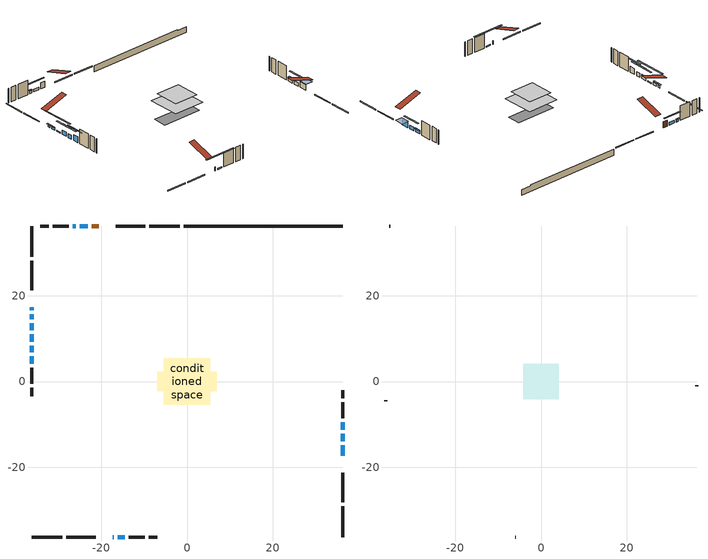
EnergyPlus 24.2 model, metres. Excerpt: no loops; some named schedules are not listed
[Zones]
conditioned space
 floor adiabatic (AdiabaticFloorConstruction): -5.43,-5.43 -5.43,5.43 5.43,5.43 5.43,-5.43 z3.26
 floor foundation (Slab1 construction): -6.92,-2.32 -6.92,2.32 6.92,2.32 6.92,-2.32 z-1.31
 wall outside (RimJoist1 construction): -1.65,36.26 -8.77,36.26 / -36.26,-36.26 -29.14,-36.26 / -36.26,36.26 -36.26,29.14 / 36.26,-36.26 36.26,-29.14 z0.82:1.12
 wall outside (RimJoist2 construction): -9.7,36.26 -16.64,36.26 / -28.21,-36.26 -21.28,-36.26 / -36.26,28.21 -36.26,21.28 / 36.26,-28.21 36.26,-21.28 z0.82:1.12
 wall outside (AdiabaticWallConstruction 1): -20.63,36.26 -22.22,36.26 z0.82:2.85
 wall outside (AdiabaticWallConstruction): -17.29,-36.26 -17.08,-36.26 z0.82:2.04; -36.26,17.29 -36.26,16.57 / -36.26,15.65 -36.26,14.48 / -25.96,36.26 -26.67,36.26 z0.82:1.68; -16.15,-36.26 -14.52,-36.26 / -36.26,13.55 -36.26,11.92 z0.82:1.18; 36.26,-17.29 36.26,-14.85 z0.82:2.7; 36.26,-13.92 36.26,-12.19 / 36.26,-11.26 36.26,-9.53 z0.82:1.99; -23.15,36.26 -25.03,36.26 z0.82:1.74; -36.26,11 -36.26,9.27 / -36.26,8.34 -36.26,6.87 z0.82:2.19; -36.26,5.94 -36.26,4.11 z0.82:2.8
 wall outside (Wall1 construction): -27.6,36.26 -31.34,36.26 / -13.6,-36.26 -9.86,-36.26 / -36.26,3.18 -36.26,-0.56 / 36.26,-8.6 36.26,-4.86 z0.82:5.7
 wall outside (Wall2 construction): -32.27,36.26 -34.2,36.26 / -8.93,-36.26 -6.99,-36.26 / -36.26,-1.49 -36.26,-3.43 / 36.26,-3.93 36.26,-2 z0.82:5.7
 wall foundation (FoundationWall1 construction): -0.72,36.26,-1.31 -0.72,36.26,0.82 32.57,36.26,0.82 32.57,36.26,0.51 36.26,36.26,0.51 36.26,36.26,-1.31
 window (WindowConstruction 10): -17.29,-36.26 -17.08,-36.26 z0.82:2.04
 window (WindowConstruction 8): -36.26,17.29 -36.26,16.58 z0.82:1.68
 window (WindowConstruction 9): -36.26,15.65 -36.26,14.48 z0.82:1.68
 window (WindowConstruction 11): -16.15,-36.26 -14.53,-36.26 z0.82:1.18
 window (WindowConstruction 12): -36.26,13.55 -36.26,11.92 z0.82:1.18
 window (WindowConstruction): 36.26,-17.29 36.26,-14.85 z0.82:2.7
 window (WindowConstruction 1): 36.26,-13.92 36.26,-12.19 z0.82:1.99
 window (WindowConstruction 2): -23.15,36.26 -25.03,36.26 z0.82:1.73
 window (WindowConstruction 3): -36.26,11 -36.26,9.27 z0.82:2.19
 window (WindowConstruction 4): -36.26,8.34 -36.26,6.87 z0.82:2.19
 window (WindowConstruction 5): -36.26,5.94 -36.26,4.11 z0.82:2.8
 window (WindowConstruction 6): 36.26,-11.26 36.26,-9.53 z0.82:1.99
 window (WindowConstruction 7): -25.96,36.26 -26.67,36.26 z0.82:1.68
 door (Door): -20.63,36.26 -22.22,36.26 z0.82:2.85
 ceiling adiabatic (AdiabaticFloorConstruction): 5.43,-5.43 5.43,5.43 -5.43,5.43 -5.43,-5.43 z3.26
attic - vented
 floor to conditioned space (Floor1 construction Reversed): -4.16,-4.16 -4.16,4.16 4.16,4.16 4.16,-4.16 z5.7
 wall outside (Wall3 construction): -35.13,36.26 -35.34,36.26 / -6.06,-36.26 -5.86,-36.26 / -36.26,-4.35 -36.26,-4.56 / 36.26,-1.07 36.26,-0.86 z0.82:5.7
 roof outside (Roof1 construction): -19.7,36.26,5.7 -19.7,28.17,8.39 -17.56,28.17,8.39 -17.56,36.26,5.7; -18.21,-36.26,5.7 -18.21,-28.17,8.39 -20.35,-28.17,8.39 -20.35,-36.26,5.7; -36.26,18.21,5.7 -28.17,18.21,8.39 -28.17,20.35,8.39 -36.26,20.35,5.7; 36.26,-18.21,5.7 28.17,-18.21,8.39 28.17,-20.35,8.39 36.26,-20.35,5.7
shading: -36.26,16.37 -36.26,17.49 -36.68,17.49 -36.68,16.37 z1.88; -36.26,14.28 -36.26,15.85 -36.68,15.85 -36.68,14.28 z1.88; -9.76,-36.26 -20.92,-36.26 -20.92,-36.68 -9.76,-36.68 z5.95; -36.26,7.15 -36.26,18.32 -36.68,18.32 -36.68,7.15 z5.95; 36.26,-14.55 36.26,-17.58 38.71,-17.58 38.71,-14.55 z3; 36.26,-9.86 36.26,-16.25 36.68,-16.25 36.68,-9.86 z4.32; -27.36,36.26 -20.82,36.26 -20.82,36.68 -27.36,36.68 z4.06; -36.26,6.94 -36.26,13.32 -36.68,13.32 -36.68,6.94 z4.52; -36.26,4.54 -36.26,10.67 -36.68,10.67 -36.68,4.54 z4.52; -36.26,1.78 -36.26,8.27 -36.68,8.27 -36.68,1.78 z5.13; 36.26,-9.33 36.26,-11.46 36.68,-11.46 36.68,-9.33 z2.19; -26.87,36.26 -25.76,36.26 -25.76,36.68 -26.87,36.68 z1.88
[Building]
Building 1: Terrain=Suburbs
[Site:Location]
Windsor AP_ON: Latitude {deg}=42.28; Longitude {deg}=-82.96; Time Zone {hr}=-5; Elevation {m}=190; Keep Site Location Information=Yes
[Site:GroundTemperature:Shallow]
6.34957, 4.46684, 4.31606, 5.20952, 8.79623, 12.3662, 15.4612, 17.4219, 17.5884, 15.9938, 12.9777, 9.51722
[Site:WaterMainsTemperature]
Calculation Method=Schedule; Temperature Schedule=mains temperature schedule
[Material] Roughness=Rough; Thermal Absorptance=0.9
Name | Thickness {m} | Conductivity {W/m-K} | Density {kg/m3} | Specific Heat {J/kg-K} | Solar Absorptance | Visible Absorptance
asphalt or fiberglass shingles | 0.00635 | 0.162714 | 1121.4 | 1465.45 | 0.84 | 0.84
ceiling loosefill ins | 0.169333 | 0.0480833 | 16.02 | 1046.75 | 0.7 | 0.7
ceiling stud and cavity | 0.1397 | 1.34462 | 65.682 | 1177.47 | 0.7 | 0.7
concrete 4.0 in. | 0.1016 | 1.803125 | 2242.8 | 837.4 | 0.7 | 0.7
concrete 8.0 in. | 0.2032 | 1.803125 | 2242.8 | 837.4 | 0.7 | 0.7
door material | 0.04445 | 0.053851 | 512.64 | 1214.23 | 0.7 | 0.7
exterior vertical ins | 0.0369022 | 0.029427 | 32.04 | 1214.23 | 0.7 | 0.7
floor covering | 0.0127 | 0.0433444 | 54.468 | 1339.84 | 0.6 | 0.6
floor rigid ins; wall rigid ins | 0.512978 | 0.029427 | 32.04 | 1214.23 | 0.7 | 0.7
floor stud and cavity | 0.1397 | 1.75129 | 37.0049 | 1207.88 | 0.7 | 0.7
furniture material conditioned space 1 | 0.1524 | 0.115458 | 640.8 | 1214.23 | 0.6 | 0.6
gypsum board | 0.0127 | 0.160291 | 801 | 837.4 | 0.6 | 0.6
gypsum board 1 | 0.0127 | 0.160291 | 801 | 837.4 | 0.7 | 0.7
osb sheathing 0.5 in. | 0.0127 | 0.115458 | 512.64 | 1214.23 | 0.7 | 0.7
osb sheathing 0.75 in. | 0.01905 | 0.115458 | 512.64 | 1214.23 | 0.7 | 0.7
osb sheathing 2.0 in. | 0.0508 | 0.115458 | 512.64 | 1214.23 | 0.7 | 0.7
rim joist stud and cavity | 0.0508 | 0.0451784 | 125.044 | 1163.47 | 0.6 | 0.6
rim joist stud and cavity 1 | 0.0508 | 0.055419 | 125.044 | 1163.47 | 0.6 | 0.6
slab rigid ins | 0.00025908 | 0.029427 | 32.04 | 1214.23 | 0.7 | 0.7
wall stud and cavity | 0.1397 | 0.0977075 | 139.0536 | 1170.24 | 0.7 | 0.7
wall stud and cavity 1 | 0.1397 | 0.117019 | 139.0536 | 1170.24 | 0.7 | 0.7
wall stud and cavity 2 | 0.0889 | 6.9971 | 50.32683 | 1063.81 | 0.6 | 0.6
wall stud and cavity 3 | 0.0889 | 0.380278 | 52.3479 | 1209.89 | 0.7 | 0.7
wall stud and cavity 4 | 0.0889 | 0.391764 | 83.0341 | 1211.67 | 0.7 | 0.7
wood siding | 0.0254 | 0.102417 | 544.68 | 1172.36 | 0.84 | 0.84
wood siding 1 | 0.00254 | 0.102417 | 544.68 | 1172.36 | 0.84 | 0.84
wood siding 2; wood siding 3; wood siding 4 | 0.0254 | 0.102417 | 544.68 | 1172.36 | 0.7 | 0.7
[WindowMaterial:SimpleGlazingSystem]
Name | U-Factor {W/m2-K} | Solar Heat Gain Coefficient
WindowMaterial | 2.87647 | 0.71
WindowMaterial 1 | 2.90827 | 0.68
WindowMaterial 2 | 2.921331 | 0.67
WindowMaterial 3 | 2.90032 | 0.68
WindowMaterial 4 | 2.907136 | 0.68
WindowMaterial 5 | 2.88386 | 0.7
WindowMaterial 6 | 2.969594 | 0.62
WindowMaterial 7 | 2.94177 | 0.65
WindowMaterial 8 | 3.026374 | 0.54
WindowMaterial 9 | 3.04114 | 0.54
[Construction]
AdiabaticFloorConstruction: floor stud and cavity, floor rigid ins, osb sheathing 0.75 in., floor covering
AdiabaticWallConstruction: wood siding 3, wall rigid ins, wall stud and cavity 3, gypsum board
AdiabaticWallConstruction 1: wood siding 4, wall rigid ins, wall stud and cavity 3, gypsum board
Door: door material
Floor1 construction Reversed: gypsum board, ceiling stud and cavity, ceiling loosefill ins
FoundationWall1 construction: concrete 8.0 in., gypsum board 1
furniture construction conditioned space 1: furniture material conditioned space 1
PartitionWallConstruction: gypsum board, wall stud and cavity 4, gypsum board
RimJoist1 construction: wood siding 2, osb sheathing 2.0 in., rim joist stud and cavity
RimJoist2 construction: wood siding 2, osb sheathing 2.0 in., rim joist stud and cavity 1
Roof1 construction: asphalt or fiberglass shingles
Slab1 construction: slab rigid ins, concrete 4.0 in.
Wall1 construction: wood siding, osb sheathing 0.5 in., wall stud and cavity, gypsum board
Wall2 construction: wood siding, osb sheathing 0.5 in., wall stud and cavity 1, gypsum board
Wall3 construction: wood siding 1, wall stud and cavity 2
WindowConstruction: WindowMaterial
WindowConstruction 1; WindowConstruction 6: WindowMaterial 1
WindowConstruction 10: WindowMaterial 8
WindowConstruction 11; WindowConstruction 12: WindowMaterial 9
WindowConstruction 2: WindowMaterial 2
WindowConstruction 3: WindowMaterial 3
WindowConstruction 4: WindowMaterial 4
WindowConstruction 5: WindowMaterial 5
WindowConstruction 7; WindowConstruction 8: WindowMaterial 6
WindowConstruction 9: WindowMaterial 7
[Zone] Multiplier=1; Part of Total Floor Area=Yes
Name | Volume {m3}
attic - vented | 30.2474
conditioned space | 440.8
[Space]
Name | Zone | Volume {m3}
attic - vented 1 | attic - vented | 30.2474
conditioned space 1 | conditioned space | 440.8
[ZoneInfiltration:EffectiveLeakageArea]
infil attic - vented 1: Zone or Space=attic - vented 1; Schedule=Always On Discrete; Effective Air Leakage Area {cm2}=3069.33; Stack Coefficient=0.000526743; Wind Coefficient=1.55067e-05
[ZoneMixing]
whole house fan mix: Zone or Space=attic - vented; Schedule=Always On Continuous; Design Flow Rate Calculation Method=Flow/Zone; Design Flow Rate {m3/s}=0; Source Zone or Space=conditioned space
[SurfaceProperty:ExposedFoundationPerimeter]
Slab1: Exposed Perimeter Calculation Method=TotalExposedPerimeter; Total Exposed Perimeter {m}=36.983
[InternalMass] Zone or ZoneList=conditioned space; Space or SpaceList=conditioned space 1
Name | Construction | Surface Area {m2}
furniture mass conditioned space 1 | furniture construction conditioned space 1 | 72.9601
partition wall mass | PartitionWallConstruction | 182.4
[Lights]
interior lighting: Zone or ZoneList or Space or SpaceList=conditioned space 1; Schedule=interior lighting schedule; Design Level Calculation Method=LightingLevel; Lighting Level {W}=343.2; Return Air Fraction=0; Fraction Radiant=0.6; Fraction Visible=0.2; Fraction Replaceable=1
[People]
occupants: Zone or ZoneList or Space or SpaceList=conditioned space 1; Number of People Schedule=occupants schedule; Number of People Calculation Method=People; Number of People=3; Fraction Radiant=0.314171; Sensible Heat Fraction=0.56303; Activity Level Schedule=occupants activity schedule; Carbon Dioxide Generation Rate {m3/s-W}=0; Enable ASHRAE 55 Comfort Warnings=No; Mean Radiant Temperature Calculation Type=EnclosureAveraged
[ElectricEquipment] Zone or ZoneList or Space or SpaceList=conditioned space 1; Design Level Calculation Method=EquipmentLevel
Name | Schedule | Design Level {W} | Fraction Latent | Fraction Radiant | Fraction Lost
clothes dryer | clothes dryer schedule | 140.772 | 0.015 | 0.081 | 0.85
clothes washer | clothes washer schedule | 32.1985 | 0.03 | 0.162 | 0.7
cooking range | cooking range schedule | 215.147 | 0.08 | 0.432 | 0.2
dishwasher | dishwasher schedule | 66.8632 | 0.3 | 0.18 | 0.4
fridge | fridge schedule | 72.9452 | 0 | 0.6 | 0
mech vent bath fan 0 | mech vent bath fan 0 schedule | 43 | 0 | 0 | 1
mech vent bath fan 1 | mech vent bath fan 1 schedule | 43 | 0 | 0 | 1
mech vent house fan | mech vent house fan schedule | 0 | 0 | 0 | 1
mech vent house fan cfis | mech vent house fan cfis schedule | 0 | 0 | 0 | 0
misc plug loads | misc plug loads schedule | 494.7 | 0.045 | 0.513 | 0.1
whole house fan | Always On Discrete | 0 | 0 | 0 | 1
[OtherEquipment] Zone or ZoneList or Space or SpaceList=conditioned space 1; Design Level Calculation Method=EquipmentLevel
Name | Fuel Type | Schedule | Design Level {W} | Fraction Latent | Fraction Radiant | Fraction Lost
clothes dryer 1 | Electricity | clothes dryer schedule | 0 | 0.015 | 0.081 | 0.85
cooking range 1 | Electricity | cooking range schedule | 0 | 0.08 | 0.432 | 0.2
general water use latent | None | general water use schedule | 62.594 | 1 | 0 | 0
general water use sensible | None | general water use schedule | -61.6891 | 0 | 0.6 | 0
mech vent house fan latent load | None | Always On Discrete | 0 | 1 | 0 | 0
mech vent house fan sensible load | None | Always On Discrete | 0 | 0 | 0 | 0
water heater energy adjustment1 | NaturalGas | Always On Discrete | 0.01 | 0 | 0 | 1
[ZoneInfiltration:DesignFlowRate] Zone or ZoneList or Space or SpaceList=conditioned space 1; Schedule=Always On Discrete; Design Flow Rate Calculation Method=Flow/Zone; Design Flow Rate {m3/s}=0
infil flow; natural vent flow; whole house fan flow
[AvailabilityManager:Scheduled]
central ac and furnace airloop Availability Manager: Schedule=Always On Discrete
[Foundation:Kiva]
Foundation Kiva 1: Initial Indoor Air Temperature {C}=18; Wall Height Above Grade {m}=0.820003; Wall Depth Below Slab {m}=0.2032; Custom Block Material Name 1=exterior vertical ins; Custom Block Depth 1 {m}=2.13; Custom Block X Position 1 {m}=0.2159; Custom Block Z Position 1 {m}=0
[Foundation:Kiva:Settings]
Soil Conductivity {W/m-K}=0.849921; Soil Density {kg/m3}=1842.3; Soil Specific Heat {J/kg-K}=418.7; Ground Solar Absorptivity=0.9; Ground Thermal Absorptivity=0.9; Ground Surface Roughness {m}=0.03; Far-Field Width {m}=40; Deep-Ground Boundary Condition=ZeroFlux; Deep-Ground Depth {m}=40; Minimum Cell Dimension {m}=0.2; Maximum Cell Growth Coefficient=3; Simulation Timestep=Timestep
[Exterior:Lights]
exterior lighting: Schedule=exterior lighting schedule; Design Level {W}=75.6
[EnergyManagementSystem:GlobalVariable]
central_ac_and_furnace_airloop_Fan_RTF
infil_program_Qfan
infil_program_Qinf
natural_vent_program_Qnv
natural_vent_program_Qwhf
[EnergyManagementSystem:Sensor]
Name | Output:Variable or Output:Meter Index Key | Output:Variable or Output:Meter
airflow_gain | infil flow | Infiltration Sensible Heat Gain Energy
airflow_gain_1 | natural vent flow | Infiltration Sensible Heat Gain Energy
airflow_gain_2 | whole house fan flow | Infiltration Sensible Heat Gain Energy
airflow_loss | infil flow | Infiltration Sensible Heat Loss Energy
airflow_loss_1 | natural vent flow | Infiltration Sensible Heat Loss Energy
airflow_loss_2 | whole house fan flow | Infiltration Sensible Heat Loss Energy
clg_load_cond |  | Cooling:EnergyTransfer:Zone:CONDITIONED SPACE
clg_sp_s; clg_sp_s_1 | cooling setpoint | Schedule Value
clothes_dryer_exhaust_0_sch_s | clothes dryer exhaust 0 schedule | Schedule Value
cool_season | cooling season schedule | Schedule Value
htg_load_cond |  | Heating:EnergyTransfer:Zone:CONDITIONED SPACE
htg_sp_s; htg_sp_s_1 | heating setpoint | Schedule Value
ig_ee_conv | clothes dryer | Electric Equipment Convective Heating Energy
ig_ee_conv_2 | cooking range | Electric Equipment Convective Heating Energy
ig_ee_conv_4 | fridge | Electric Equipment Convective Heating Energy
ig_ee_conv_5 | misc plug loads | Electric Equipment Convective Heating Energy
ig_ee_conv_6 | whole house fan | Electric Equipment Convective Heating Energy
ig_ee_rad | clothes dryer | Electric Equipment Radiant Heating Energy
ig_ee_rad_2 | cooking range | Electric Equipment Radiant Heating Energy
ig_ee_rad_4 | fridge | Electric Equipment Radiant Heating Energy
ig_ee_rad_5 | misc plug loads | Electric Equipment Radiant Heating Energy
ig_ee_rad_6 | whole house fan | Electric Equipment Radiant Heating Energy
ig_lgt_conv | interior lighting | Lights Convective Heating Energy
ig_lgt_rad | interior lighting | Lights Radiant Heating Energy
ig_lgt_vis | interior lighting | Lights Visible Radiation Heating Energy
ig_oe_conv | clothes dryer 1 | Other Equipment Convective Heating Energy
ig_oe_conv_1 | cooking range 1 | Other Equipment Convective Heating Energy
ig_oe_conv_2 | general water use latent | Other Equipment Convective Heating Energy
ig_oe_conv_3 | general water use sensible | Other Equipment Convective Heating Energy
ig_oe_conv_4 | water heater energy adjustment1 | Other Equipment Convective Heating Energy
ig_oe_rad | clothes dryer 1 | Other Equipment Radiant Heating Energy
ig_oe_rad_1 | cooking range 1 | Other Equipment Radiant Heating Energy
ig_oe_rad_2 | general water use latent | Other Equipment Radiant Heating Energy
ig_oe_rad_3 | general water use sensible | Other Equipment Radiant Heating Energy
ig_oe_rad_4 | water heater energy adjustment1 | Other Equipment Radiant Heating Energy
ig_ppl_conv | occupants | People Convective Heating Energy
ig_ppl_rad | occupants | People Radiant Heating Energy
im_conv | furniture mass conditioned space 1 | Surface Inside Face Convection Heat Gain Energy
im_conv_1 | partition wall mass | Surface Inside Face Convection Heat Gain Energy
im_ig | furniture mass conditioned space 1 | Surface Inside Face Internal Gains Radiation Heat Gain Energy
im_ig_1 | partition wall mass | Surface Inside Face Internal Gains Radiation Heat Gain Energy
im_lgt | furniture mass conditioned space 1 | Surface Inside Face Lights Radiation Heat Gain Energy
im_lgt_1 | partition wall mass | Surface Inside Face Lights Radiation Heat Gain Energy
im_sol | furniture mass conditioned space 1 | Surface Inside Face Solar Radiation Heat Gain Energy
im_sol_1 | partition wall mass | Surface Inside Face Solar Radiation Heat Gain Energy
im_surf | furniture mass conditioned space 1 | Surface Inside Face Net Surface Thermal Radiation Heat Gain Energy
im_surf_1 | partition wall mass | Surface Inside Face Net Surface Thermal Radiation Heat Gain Energy
mech_vent_bath_fan_0_sch_s | mech vent bath fan 0 schedule | Schedule Value
mech_vent_bath_fan_1_sch_s | mech vent bath fan 1 schedule | Schedule Value
mv_conv | mech vent bath fan 0 | Electric Equipment Convective Heating Energy
mv_conv_1 | mech vent bath fan 1 | Electric Equipment Convective Heating Energy
mv_conv_2 | mech vent house fan | Electric Equipment Convective Heating Energy
mv_conv_3 | mech vent house fan cfis | Electric Equipment Convective Heating Energy
mv_conv_4 | mech vent house fan latent load | Other Equipment Convective Heating Energy
mv_conv_5 | mech vent house fan sensible load | Other Equipment Convective Heating Energy
mv_rad | mech vent bath fan 0 | Electric Equipment Radiant Heating Energy
mv_rad_1 | mech vent bath fan 1 | Electric Equipment Radiant Heating Energy
mv_rad_2 | mech vent house fan | Electric Equipment Radiant Heating Energy
mv_rad_3 | mech vent house fan cfis | Electric Equipment Radiant Heating Energy
mv_rad_4 | mech vent house fan latent load | Other Equipment Radiant Heating Energy
mv_rad_5 | mech vent house fan sensible load | Other Equipment Radiant Heating Energy
natural_vent_s | natural vent schedule | Schedule Value
out_pb_s |  | Site Outdoor Air Barometric Pressure
out_wt_s |  | Site Outdoor Air Humidity Ratio
site_vw_s |  | Site Wind Speed
ss_back_out | Window1 | Surface Window Shortwave from Zone Back Out Window Heat Transfer Rate
ss_back_out_1 | Window10 | Surface Window Shortwave from Zone Back Out Window Heat Transfer Rate
ss_back_out_10 | Window7 | Surface Window Shortwave from Zone Back Out Window Heat Transfer Rate
ss_back_out_11 | Window8 | Surface Window Shortwave from Zone Back Out Window Heat Transfer Rate
ss_back_out_12 | Window9 | Surface Window Shortwave from Zone Back Out Window Heat Transfer Rate
ss_back_out_2 | Window11 | Surface Window Shortwave from Zone Back Out Window Heat Transfer Rate
ss_back_out_3 | Window12 | Surface Window Shortwave from Zone Back Out Window Heat Transfer Rate
ss_back_out_4 | Window14 | Surface Window Shortwave from Zone Back Out Window Heat Transfer Rate
ss_back_out_5 | Window2 | Surface Window Shortwave from Zone Back Out Window Heat Transfer Rate
ss_back_out_6 | Window3 | Surface Window Shortwave from Zone Back Out Window Heat Transfer Rate
ss_back_out_7 | Window4 | Surface Window Shortwave from Zone Back Out Window Heat Transfer Rate
ss_back_out_8 | Window5 | Surface Window Shortwave from Zone Back Out Window Heat Transfer Rate
ss_back_out_9 | Window6 | Surface Window Shortwave from Zone Back Out Window Heat Transfer Rate
ss_conv | Door1 | Surface Inside Face Convection Heat Gain Energy
ss_conv_1 | Window1 | Surface Inside Face Convection Heat Gain Energy
ss_conv_10 | Window6 | Surface Inside Face Convection Heat Gain Energy
ss_conv_11 | Window7 | Surface Inside Face Convection Heat Gain Energy
ss_conv_12 | Window8 | Surface Inside Face Convection Heat Gain Energy
ss_conv_13 | Window9 | Surface Inside Face Convection Heat Gain Energy
ss_conv_2 | Window10 | Surface Inside Face Convection Heat Gain Energy
ss_conv_3 | Window11 | Surface Inside Face Convection Heat Gain Energy
ss_conv_4 | Window12 | Surface Inside Face Convection Heat Gain Energy
ss_conv_5 | Window14 | Surface Inside Face Convection Heat Gain Energy
ss_conv_6 | Window2 | Surface Inside Face Convection Heat Gain Energy
ss_conv_7 | Window3 | Surface Inside Face Convection Heat Gain Energy
ss_conv_8 | Window4 | Surface Inside Face Convection Heat Gain Energy
ss_conv_9 | Window5 | Surface Inside Face Convection Heat Gain Energy
ss_ig | Door1 | Surface Inside Face Internal Gains Radiation Heat Gain Energy
ss_ig_1 | Window1 | Surface Inside Face Internal Gains Radiation Heat Gain Energy
ss_ig_10 | Window6 | Surface Inside Face Internal Gains Radiation Heat Gain Energy
ss_ig_11 | Window7 | Surface Inside Face Internal Gains Radiation Heat Gain Energy
ss_ig_12 | Window8 | Surface Inside Face Internal Gains Radiation Heat Gain Energy
ss_ig_13 | Window9 | Surface Inside Face Internal Gains Radiation Heat Gain Energy
ss_ig_2 | Window10 | Surface Inside Face Internal Gains Radiation Heat Gain Energy
ss_ig_3 | Window11 | Surface Inside Face Internal Gains Radiation Heat Gain Energy
ss_ig_4 | Window12 | Surface Inside Face Internal Gains Radiation Heat Gain Energy
ss_ig_5 | Window14 | Surface Inside Face Internal Gains Radiation Heat Gain Energy
ss_ig_6 | Window2 | Surface Inside Face Internal Gains Radiation Heat Gain Energy
ss_ig_7 | Window3 | Surface Inside Face Internal Gains Radiation Heat Gain Energy
ss_ig_8 | Window4 | Surface Inside Face Internal Gains Radiation Heat Gain Energy
ss_ig_9 | Window5 | Surface Inside Face Internal Gains Radiation Heat Gain Energy
ss_lgt | Door1 | Surface Inside Face Lights Radiation Heat Gain Energy
ss_sol | Door1 | Surface Inside Face Solar Radiation Heat Gain Energy
ss_surf | Door1 | Surface Inside Face Net Surface Thermal Radiation Heat Gain Energy
ss_surf_1 | Window1 | Surface Inside Face Net Surface Thermal Radiation Heat Gain Energy
ss_surf_10 | Window6 | Surface Inside Face Net Surface Thermal Radiation Heat Gain Energy
ss_surf_11 | Window7 | Surface Inside Face Net Surface Thermal Radiation Heat Gain Energy
ss_surf_12 | Window8 | Surface Inside Face Net Surface Thermal Radiation Heat Gain Energy
ss_surf_13 | Window9 | Surface Inside Face Net Surface Thermal Radiation Heat Gain Energy
ss_surf_2 | Window10 | Surface Inside Face Net Surface Thermal Radiation Heat Gain Energy
ss_surf_3 | Window11 | Surface Inside Face Net Surface Thermal Radiation Heat Gain Energy
ss_surf_4 | Window12 | Surface Inside Face Net Surface Thermal Radiation Heat Gain Energy
ss_surf_5 | Window14 | Surface Inside Face Net Surface Thermal Radiation Heat Gain Energy
ss_surf_6 | Window2 | Surface Inside Face Net Surface Thermal Radiation Heat Gain Energy
ss_surf_7 | Window3 | Surface Inside Face Net Surface Thermal Radiation Heat Gain Energy
ss_surf_8 | Window4 | Surface Inside Face Net Surface Thermal Radiation Heat Gain Energy
ss_surf_9 | Window5 | Surface Inside Face Net Surface Thermal Radiation Heat Gain Energy
ss_trans_in | Window1 | Surface Window Transmitted Solar Radiation Rate
ss_trans_in_1 | Window10 | Surface Window Transmitted Solar Radiation Rate
ss_trans_in_10 | Window7 | Surface Window Transmitted Solar Radiation Rate
ss_trans_in_11 | Window8 | Surface Window Transmitted Solar Radiation Rate
ss_trans_in_12 | Window9 | Surface Window Transmitted Solar Radiation Rate
ss_trans_in_2 | Window11 | Surface Window Transmitted Solar Radiation Rate
ss_trans_in_3 | Window12 | Surface Window Transmitted Solar Radiation Rate
ss_trans_in_4 | Window14 | Surface Window Transmitted Solar Radiation Rate
ss_trans_in_5 | Window2 | Surface Window Transmitted Solar Radiation Rate
ss_trans_in_6 | Window3 | Surface Window Transmitted Solar Radiation Rate
ss_trans_in_7 | Window4 | Surface Window Transmitted Solar Radiation Rate
ss_trans_in_8 | Window5 | Surface Window Transmitted Solar Radiation Rate
ss_trans_in_9 | Window6 | Surface Window Transmitted Solar Radiation Rate
ss_trans_out | Window1 | Surface Inside Face Initial Transmitted Diffuse Transmitted Out Window Solar Radiation Rate
ss_trans_out_1 | Window10 | Surface Inside Face Initial Transmitted Diffuse Transmitted Out Window Solar Radiation Rate
ss_trans_out_10 | Window7 | Surface Inside Face Initial Transmitted Diffuse Transmitted Out Window Solar Radiation Rate
ss_trans_out_11 | Window8 | Surface Inside Face Initial Transmitted Diffuse Transmitted Out Window Solar Radiation Rate
ss_trans_out_12 | Window9 | Surface Inside Face Initial Transmitted Diffuse Transmitted Out Window Solar Radiation Rate
ss_trans_out_2 | Window11 | Surface Inside Face Initial Transmitted Diffuse Transmitted Out Window Solar Radiation Rate
ss_trans_out_3 | Window12 | Surface Inside Face Initial Transmitted Diffuse Transmitted Out Window Solar Radiation Rate
ss_trans_out_4 | Window14 | Surface Inside Face Initial Transmitted Diffuse Transmitted Out Window Solar Radiation Rate
ss_trans_out_5 | Window2 | Surface Inside Face Initial Transmitted Diffuse Transmitted Out Window Solar Radiation Rate
